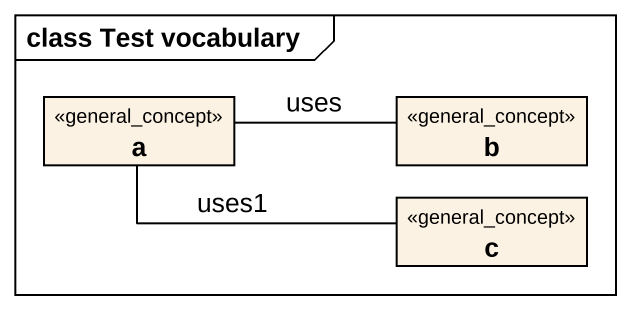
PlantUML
@startuml
mainframe class Test vocabulary
hide circle
hide empty members
class a <<general_concept>>
class b <<general_concept>>
class c <<general_concept>>
a -right- b : uses
a -right- c : uses1
@enduml
